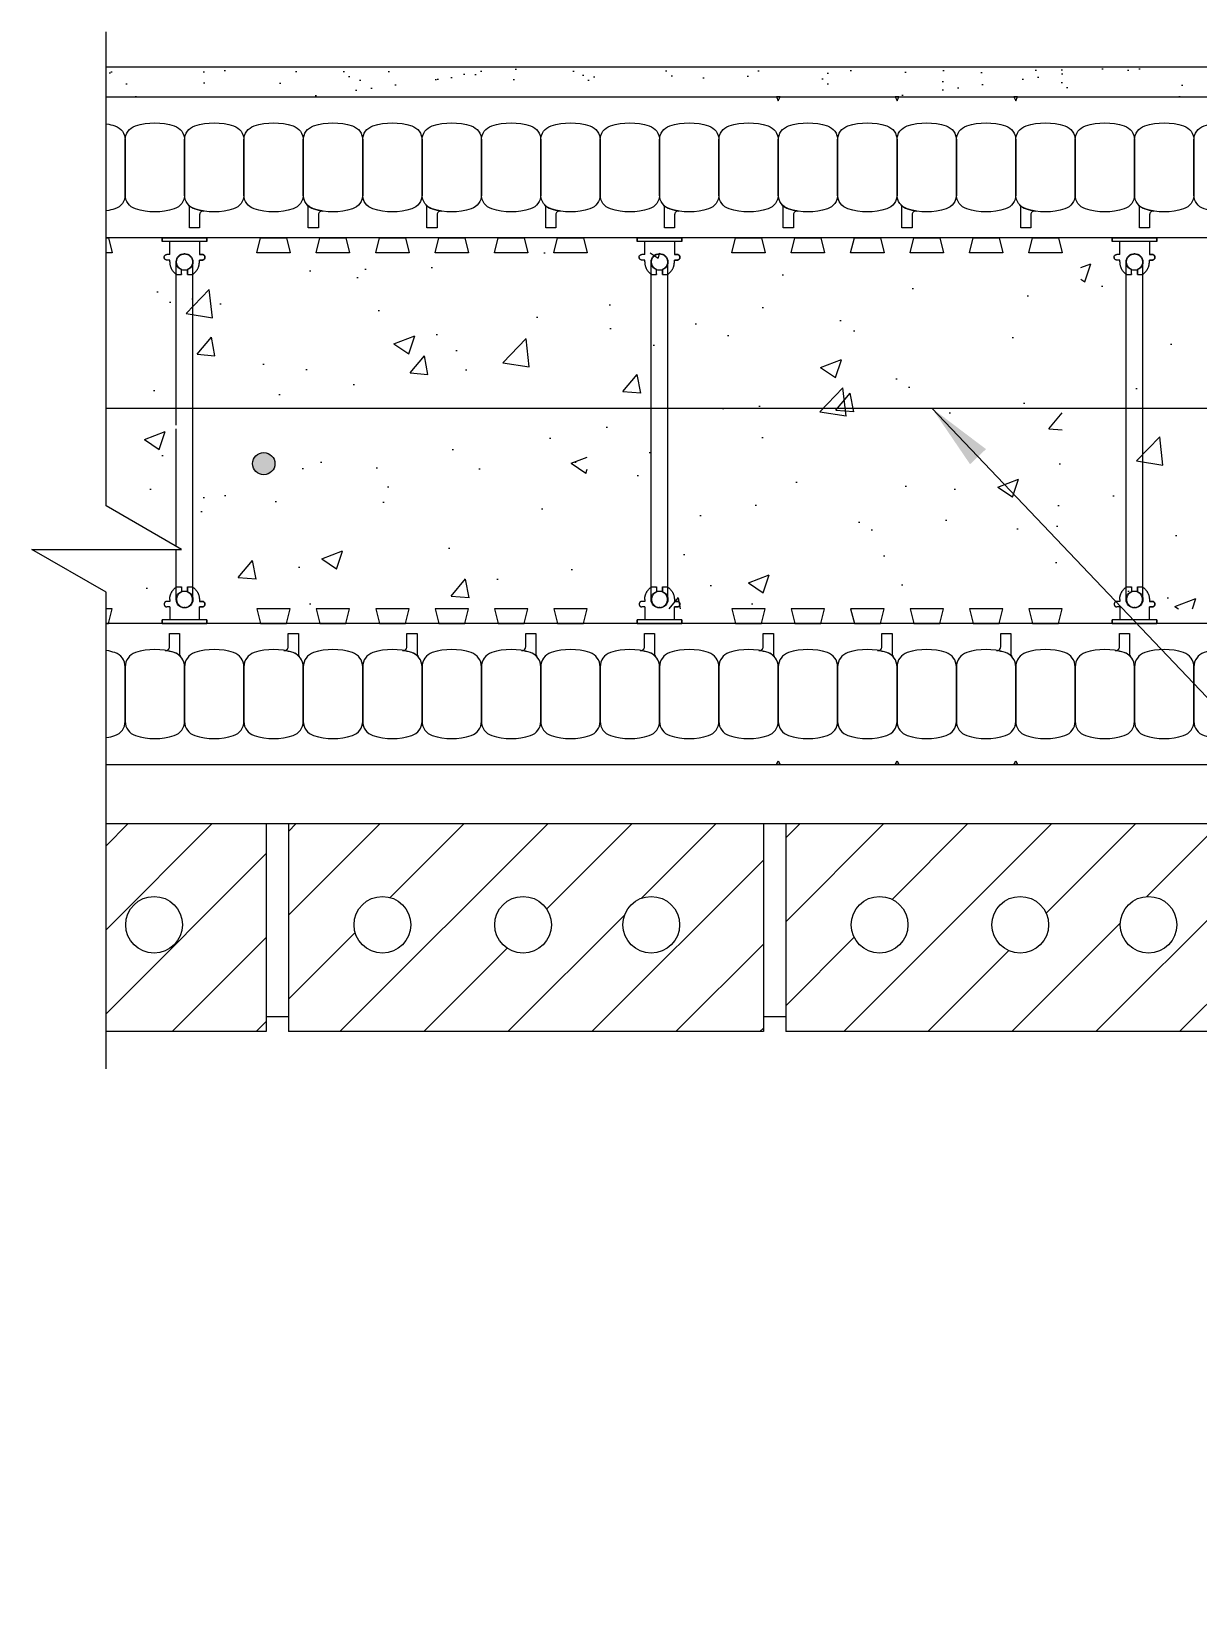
# Model space of a CAD drawing. Header units: inches. Extents: x 437.3 to 491.5, y 567.9 to 605.2.
# Drawn here: x 437.31 to 456.95, y 570.84 to 597.57 of the extents above; entities that cross this region are included whole.
import ezdxf

# ---------------------------------------------------------------- set-up
doc = ezdxf.new("R2010")
doc.units = ezdxf.units.IN
doc.header["$LTSCALE"] = 0.5
doc.header["$MEASUREMENT"] = 0
for name, color, linetype in [('HATCH', 12, 'Continuous'), ('LINE18', 9, 'Continuous'), ('line25', 2, 'Continuous'), ('LINE50', 5, 'Continuous'), ('LINE65', 3, 'Continuous'), ('LINE9', 9, 'Continuous'), ('TEXT', 4, 'Continuous')]:
    doc.layers.add(name, color=color, linetype=linetype)
doc.styles.add('DIM', font='romans.shx', dxfattribs={"width": 0.7})
doc.dimstyles.new('ext_12', dxfattribs={"dimscale": 12, "dimtxt": 0.09375, "dimasz": 0.09375, "dimexe": 0.09375, "dimexo": 0.0625, "dimgap": 0.0625, "dimtad": 1, "dimdec": 1, "dimzin": 3, "dimdsep": 46, "dimlunit": 4, "dimtxsty": 'DIM', "dimcen": 0.09, "dimdle": 0.09375, "dimclrt": 4, "dimadec": 0, "dimazin": 0, "dimtfac": 1, "dimtdec": 1, "dimtmove": 2, "dimatfit": 3, "dimfxl": 0, "dimfrac": 2, "dimtolj": 1, "dimtzin": 0, "dimarcsym": 0})

# ---------------------------------------------------------------- blocks, each defined once
blk = doc.blocks.new('WEB_6_CENTRE_TOP')
for p, q in [((5.688, 0.141), (0, 0.141)), ((5.688, -0.141), (0, -0.141))]:
    blk.add_line(p, q)
for centre in [(0, 0), (5.688, 0)]:
    blk.add_circle(centre, 0.141)
blk = doc.blocks.new('Connector')
blk.add_point((0.271, 0))
at = {"layer": 'LINE9'}
for p, q in [((0, 0.375), (0, -0.375)), ((0.062, -0.375), (0.062, 0.375)), ((0.281, 0.25), (0.062, 0.25))]:
    blk.add_line(p, q, dxfattribs=at)
for points, weights in [([(0.007, 0.375), (0.004, 0.375), (0, 0.375)], [1, 0.972587069138, 0.950305488115]), ([(0.327, 0.343), (0.308, 0.343), (0.281, 0.317), (0.281, 0.297)], [1, 0.85355339, 0.85355339, 1]), ([(0.328, 0.343), (0.327, 0.343), (0.327, 0.343)], [1, 0.70710678, 1]), ([(0.375, 0.297), (0.375, 0.317), (0.348, 0.343), (0.329, 0.343)], [1, 0.85355339, 0.85355339, 1]), ([(0.406, 0.25), (0.546, 0.25), (0.619, 0.131)], [0.958404415409, 0.794674173519, 0.864651571113]), ([(0.619, 0.052), (0.612, 0.049), (0.604, 0.049)], [0.83615024178, 0.892081430621, 1]), ([(0.619, -0.131), (0.546, -0.25), (0.406, -0.25)], [0.864651574428, 0.794674169686, 0.958404415195]), ([(0.604, -0.049), (0.612, -0.049), (0.619, -0.052)], [1, 0.89208144177, 0.836150253337]), ([(0, -0.375), (0.004, -0.375), (0.007, -0.375)], [0.950305488115, 0.972587069138, 1]), ([(0.281, -0.297), (0.281, -0.317), (0.308, -0.343), (0.327, -0.343)], [1, 0.85355339, 0.85355339, 1]), ([(0.327, -0.343), (0.281, -0.343), (0.281, -0.297)], [1, 0.70710678, 1]), ([(0.329, -0.343), (0.348, -0.343), (0.375, -0.317), (0.375, -0.297)], [1, 0.85355339, 0.85355339, 1]), ([(0.375, -0.297), (0.375, -0.343), (0.329, -0.343)], [1, 0.70710678, 1])]:
    blk.add_rational_spline(points, weights, degree=2, dxfattribs=at)
for points, degree in [([(0, 0.375), (0.002, 0.375), (0.005, 0.375), (0.007, 0.375)], 3), ([(0.007, 0.375), (0.021, 0.375), (0.051, 0.375), (0.062, 0.375), (0.062, 0.375)], 3), ([(0.281, 0.25), (0.281, 0.297)], 1), ([(0.327, 0.343), (0.327, 0.343), (0.328, 0.343), (0.328, 0.343)], 3), ([(0.328, 0.343), (0.329, 0.343), (0.329, 0.343), (0.329, 0.343)], 3), ([(0.375, 0.25), (0.375, 0.297)], 1), ([(0.406, 0.25), (0.375, 0.25)], 1), ([(0.406, 0.25), (0.406, 0.25)], 1), ([(0.406, 0.25), (0.406, 0.25)], 1), ([(0.406, 0.25), (0.406, 0.25)], 1), ([(0.406, 0.25), (0.406, 0.25)], 1), ([(0.406, 0.25), (0.406, 0.25)], 1), ([(0.406, 0.25), (0.406, 0.25)], 1), ([(0.406, 0.25), (0.406, 0.25)], 1), ([(0.406, 0.25), (0.406, 0.25)], 1), ([(0.406, 0.25), (0.406, 0.25)], 1), ([(0.406, 0.25), (0.406, 0.25)], 1), ([(0.406, 0.25), (0.406, 0.25)], 1), ([(0.406, 0.25), (0.406, 0.25)], 1), ([(0.406, 0.25), (0.406, 0.25)], 1), ([(0.406, 0.25), (0.406, 0.25)], 1), ([(0.406, 0.25), (0.406, 0.25)], 1), ([(0.406, 0.25), (0.406, 0.25)], 1), ([(0.406, 0.25), (0.406, 0.25)], 1), ([(0.406, 0.25), (0.406, 0.25)], 1), ([(0.406, 0.25), (0.406, 0.25)], 1), ([(0.406, 0.25), (0.406, 0.25)], 1), ([(0.406, 0.25), (0.406, 0.25)], 1), ([(0.406, 0.25), (0.406, 0.25)], 1), ([(0.406, 0.25), (0.406, 0.25)], 1), ([(0.406, 0.25), (0.406, 0.25)], 1), ([(0.604, 0.049), (0.532, 0.049)], 1), ([(0.532, 0.049), (0.532, 0.049)], 1), ([(0.532, 0.049), (0.532, 0.049)], 1), ([(0.532, 0.049), (0.532, 0.049)], 1), ([(0.532, 0.049), (0.532, 0.049)], 1), ([(0.532, 0.049), (0.532, 0.049)], 1), ([(0.532, 0.049), (0.532, 0.049)], 1), ([(0.532, 0.049), (0.532, 0.049)], 1), ([(0.532, 0.049), (0.532, 0.049)], 1), ([(0.532, 0.049), (0.532, 0.049)], 1), ([(0.532, 0.049), (0.532, 0.049)], 1), ([(0.604, 0.049), (0.609, 0.049), (0.614, 0.05), (0.619, 0.052)], 3), ([(0.604, 0.049), (0.604, 0.049)], 1), ([(0.604, 0.049), (0.604, 0.049)], 1), ([(0.604, 0.049), (0.604, 0.049)], 1), ([(0.604, 0.049), (0.604, 0.049)], 1), ([(0.619, 0.131), (0.619, 0.052)], 1), ([(0.619, 0.131), (0.619, 0.131)], 1), ([(0.619, 0.131), (0.619, 0.131)], 1), ([(0.619, 0.131), (0.619, 0.131)], 1), ([(0.619, 0.131), (0.619, 0.131)], 1), ([(0.062, -0.25), (0.281, -0.25)], 1), ([(0.281, -0.297), (0.281, -0.25)], 1), ([(0.281, -0.25), (0.281, -0.297)], 1), ([(0.375, -0.25), (0.375, -0.297)], 1), ([(0.375, -0.297), (0.375, -0.25)], 1), ([(0.406, -0.25), (0.375, -0.25)], 1), ([(0.406, -0.25), (0.406, -0.25)], 1), ([(0.406, -0.25), (0.406, -0.25)], 1), ([(0.406, -0.25), (0.406, -0.25)], 1), ([(0.406, -0.25), (0.406, -0.25)], 1), ([(0.406, -0.25), (0.406, -0.25)], 1), ([(0.406, -0.25), (0.406, -0.25)], 1), ([(0.406, -0.25), (0.406, -0.25)], 1), ([(0.406, -0.25), (0.406, -0.25)], 1), ([(0.406, -0.25), (0.406, -0.25)], 1), ([(0.406, -0.25), (0.406, -0.25)], 1), ([(0.406, -0.25), (0.406, -0.25)], 1), ([(0.532, -0.049), (0.604, -0.049)], 1), ([(0.604, -0.049), (0.58, -0.049), (0.556, -0.049), (0.532, -0.049)], 3), ([(0.532, -0.049), (0.532, -0.049)], 1), ([(0.532, -0.049), (0.532, -0.049)], 1), ([(0.532, -0.049), (0.532, -0.049)], 1), ([(0.532, -0.049), (0.532, -0.049)], 1), ([(0.619, -0.052), (0.614, -0.05), (0.609, -0.049), (0.604, -0.049)], 3), ([(0.604, -0.049), (0.604, -0.049)], 1), ([(0.604, -0.049), (0.604, -0.049)], 1), ([(0.604, -0.049), (0.604, -0.049)], 1), ([(0.604, -0.049), (0.604, -0.049)], 1), ([(0.604, -0.049), (0.604, -0.049)], 1), ([(0.604, -0.049), (0.604, -0.049)], 1), ([(0.604, -0.049), (0.604, -0.049)], 1), ([(0.604, -0.049), (0.604, -0.049)], 1), ([(0.619, -0.052), (0.619, -0.131)], 1), ([(0.619, -0.131), (0.619, -0.131)], 1), ([(0.619, -0.131), (0.619, -0.131)], 1), ([(0.619, -0.131), (0.619, -0.131)], 1), ([(0.619, -0.131), (0.619, -0.131)], 1), ([(0.007, -0.375), (0.005, -0.375), (0.002, -0.375), (0, -0.375)], 3), ([(0.062, -0.375), (0.062, -0.375), (0.051, -0.375), (0.021, -0.375), (0.007, -0.375)], 3), ([(0.328, -0.343), (0.328, -0.343), (0.327, -0.343), (0.327, -0.343)], 3), ([(0.329, -0.343), (0.329, -0.343), (0.329, -0.343), (0.328, -0.343)], 3)]:
    blk.add_open_spline(points, degree=degree, dxfattribs=at)
for points, weights, knots in [([(0.062, 0.375), (0.062, 0.375), (0.046, 0.375), (0.03, 0.375), (0.007, 0.375)], [0.868718858569, 0.861102746415, 1, 0.861102734288, 0.868718859898], [0, 0, 0, 0.5, 0.5, 1, 1, 1]), ([(0.532, 0.049), (0.472, 0.203), (0.333, 0.113), (0.157, 0), (0.333, -0.113), (0.472, -0.203), (0.532, -0.049)], [0.899508922286, 0.599718215298, 1, 0.54226024, 1, 0.599718224335, 0.899508908749], [0, 0, 0, 0.318112, 0.318112, 0.681888, 0.681888, 1, 1, 1]), ([(0.007, -0.375), (0.03, -0.375), (0.046, -0.375), (0.062, -0.375), (0.062, -0.375)], [0.868718859319, 0.861102739573, 1, 0.861102742958, 0.868718858948], [0, 0, 0, 0.5, 0.5, 1, 1, 1])]:
    blk.add_rational_spline(points, weights, degree=2, knots=knots, dxfattribs=at)

msp = doc.modelspace()

# ---------------------------------------------------------------- hatches: boundary and pattern name
at = {"layer": 'HATCH'}
h = msp.add_hatch(dxfattribs=at)
h.set_pattern_fill('AR-SAND', color=256, scale=0.5, style=0)
h.set_pattern_definition([(37.5, (-2438.197, 137.0355), (-0.03149668, 0.96341188), [0, -0.76, 0, -0.85, 0, -0.8125]), (7.5, (-2438.197, 137.0355), (0.88488835, 1.41107303), [0, -0.41, 0, -0.685, 0, -0.2625]), (327.5, (-2438.812, 137.0355), (1.55707093, 0.00282953), [0, -0.25, 0, -0.9, 0, -1.175]), (317.5, (-2438.812, 137.0355), (1.5030633, 0.4388378), [0, -0.125, 0, -0.59, 0, -0.675])])
h.paths.add_polyline_path([(455.281, 596.972), (449.596, 596.972), (449.596, 596.472), (455.281, 596.472)])
h.paths.add_polyline_path([(465.993, 596.972), (455.281, 596.972), (455.281, 596.472), (465.993, 596.472)])
h.paths.add_polyline_path([(438.558, 596.972), (438.558, 596.472), (449.596, 596.472), (449.596, 596.972)])
h = msp.add_hatch(dxfattribs=at)
h.set_pattern_fill('AR-CONC', color=256, scale=0.5, style=0)
h.set_pattern_definition([(50, (-2436.3095, 137.0355), (3.586301, -0.3137607), [0.375, -4.125]), (355, (-2436.3095, 137.0355), (-0.6937567, 3.7609607), [0.3, -3.3]), (100.4514, (-2436.0107, 137.0093), (2.892547, 3.4471977), [0.318701, -3.5057106]), (46.1842, (-2436.3095, 138.0355), (5.336205, -0.827595), [0.5625, -6.1875]), (96.6356, (-2435.865, 137.9665), (4.6733135, 4.870589), [0.478051, -5.258565]), (351.1842, (-2436.3095, 138.0355), (4.67331, 4.870593), [0.45, -4.95]), (21, (-2435.8095, 137.7855), (2.9845353, -2.0130945), [0.375, -4.125]), (326, (-2435.8095, 137.7855), (1.2165767, 3.62575), [0.3, -3.3]), (71.4514, (-2435.5608, 137.6177), (4.201113, 1.6126525), [0.318701, -3.5057106]), (37.5, (-2436.3095, 137.0355), (0.0607993, 1.66446927), [0, -3.26, 0, -3.35, 0, -3.3125]), (7.5, (-2436.3095, 137.0355), (1.3153477, 1.9720586), [0, -1.91, 0, -3.185, 0, -1.2625]), (327.5, (-2437.4245, 137.0355), (2.6691122, -0.11277436), [0, -1.25, 0, -3.9, 0, -5.175]), (317.5, (-2437.9245, 137.0355), (2.9159308, 0.500525), [0, -1.625, 0, -2.59, 0, -3.675])])
h.paths.add_polyline_path([(446.976, 591.224), (446.976, 587.847), (454.663, 587.847), (454.663, 591.224)])
h.paths.add_polyline_path([(446.663, 591.224), (438.976, 591.224), (438.976, 587.847), (446.663, 587.847)])
edge = h.paths.add_edge_path(flags=16)
edge.add_arc((441.214, 590.292), 0.188, 0, 360)
h.paths.add_polyline_path([(438.976, 593.847), (438.976, 591.224), (446.663, 591.224), (446.663, 593.847)])
h.paths.add_polyline_path([(446.976, 593.847), (446.976, 591.224), (454.663, 591.224), (454.663, 593.847)])
h.paths.add_polyline_path([(462.663, 591.224), (462.663, 593.847), (454.976, 593.847), (454.976, 591.224)])
h.paths.add_polyline_path([(462.663, 587.847), (462.663, 591.224), (454.976, 591.224), (454.976, 587.847)])
edge = h.paths.add_edge_path(flags=16)
edge.add_arc((457.214, 590.292), 0.188, 0, 360)
h.paths.add_polyline_path([(467.88, 593.847), (462.976, 593.847), (462.976, 587.847), (467.88, 587.847)])
edge = h.paths.add_edge_path(flags=16)
edge.add_arc((464.289, 592.376), 0.188, 0, 360)
edge = h.paths.add_edge_path(flags=16)
edge.add_arc((464.289, 589.614), 0.188, 0, 360)
h.paths.add_polyline_path([(438.567, 591.615), (438.663, 591.559), (438.663, 593.847), (438.567, 593.847)])
h.paths.add_polyline_path([(437.315, 590.881), (438.567, 590.159), (438.567, 587.847), (438.663, 587.847), (438.663, 590.881)])
h = msp.add_hatch(dxfattribs=at)
h.set_pattern_fill('ANSI31', color=256, scale=8, style=0)
h.set_pattern_definition([(45, (-13.8634, -82.1147), (-0.7071068, 0.7071068), [])])
h.paths.add_polyline_path([(441.255, 584.222), (438.558, 584.222), (438.558, 580.722), (441.255, 580.722)])
h.paths.add_polyline_path([(438.889, 582.523, -1), (439.842, 582.523, -1)], flags=16)
h.paths.add_polyline_path([(449.63, 584.222), (441.63, 584.222), (441.63, 580.722), (449.63, 580.722)])
h.paths.add_polyline_path([(445.104, 582.523, -1), (446.057, 582.523, -1)], flags=16)
h.paths.add_polyline_path([(442.735, 582.523, -1), (443.688, 582.523, -1)], flags=16)
h.paths.add_polyline_path([(447.264, 582.523, -1), (448.217, 582.523, -1)], flags=16)
h.paths.add_polyline_path([(458.005, 584.222), (450.005, 584.222), (450.005, 580.722), (458.005, 580.722)])
h.paths.add_polyline_path([(453.479, 582.523, -1), (454.432, 582.523, -1)], flags=16)
h.paths.add_polyline_path([(455.639, 582.523, -1), (456.592, 582.523, -1)], flags=16)
h.paths.add_polyline_path([(451.11, 582.523, -1), (452.063, 582.523, -1)], flags=16)
h.paths.add_polyline_path([(466.38, 584.222), (458.38, 584.222), (458.38, 580.722), (466.38, 580.722)])
h.paths.add_polyline_path([(461.854, 582.523, -1), (462.807, 582.523, -1)], flags=16)
h.paths.add_polyline_path([(459.485, 582.523, -1), (460.438, 582.523, -1)], flags=16)
h.paths.add_polyline_path([(464.014, 582.523, -1), (464.967, 582.523, -1)], flags=16)
at = {"layer": 'LINE65'}
msp.add_hatch(color=256, dxfattribs=at).paths.add_polyline_path([(441.402, 590.292, 1), (441.027, 590.292, 1)])

# ---------------------------------------------------------------- linework, layer by layer
at = {"layer": 'LINE18'}
msp.add_lwpolyline([(438.558, 580.097), (438.558, 588.124), (437.306, 588.847), (439.828, 588.847), (438.558, 589.58), (438.558, 597.57)], dxfattribs=at)
at = {"layer": 'line25'}
for p, q in [((467.88, 594.097), (438.567, 594.097)), ((467.88, 587.597), (438.567, 587.597)), ((441.255, 584.222), (441.255, 580.722)), ((441.63, 584.222), (441.63, 580.722)), ((441.63, 584.222), (441.63, 580.722)), ((449.63, 584.222), (449.63, 580.722)), ((450.005, 584.222), (450.005, 580.722)), ((450.005, 584.222), (450.005, 580.722)), ((441.63, 580.972), (441.255, 580.972)), ((450.005, 580.972), (449.63, 580.972)), ((441.255, 580.722), (438.558, 580.722)), ((449.63, 580.722), (441.63, 580.722)), ((458.005, 580.722), (450.005, 580.722))]:
    msp.add_line(p, q, dxfattribs=at)
for points in [[(438.567, 594.097), (438.599, 594.097), (438.661, 593.847), (438.567, 593.847)], [(438.567, 587.597), (438.599, 587.597), (438.661, 587.847), (438.567, 587.847)]]:
    msp.add_lwpolyline(points, dxfattribs=at)
for points in [[(441.599, 594.097), (441.661, 593.847), (441.099, 593.847), (441.161, 594.097)], [(442.599, 594.097), (442.661, 593.847), (442.099, 593.847), (442.161, 594.097)], [(443.599, 594.097), (443.661, 593.847), (443.099, 593.847), (443.161, 594.097)], [(444.599, 594.097), (444.661, 593.847), (444.099, 593.847), (444.161, 594.097)], [(445.599, 594.097), (445.661, 593.847), (445.099, 593.847), (445.161, 594.097)], [(446.599, 594.097), (446.661, 593.847), (446.099, 593.847), (446.161, 594.097)], [(449.599, 594.097), (449.661, 593.847), (449.099, 593.847), (449.161, 594.097)], [(450.599, 594.097), (450.661, 593.847), (450.099, 593.847), (450.161, 594.097)], [(451.599, 594.097), (451.661, 593.847), (451.099, 593.847), (451.161, 594.097)], [(452.599, 594.097), (452.661, 593.847), (452.099, 593.847), (452.161, 594.097)], [(453.599, 594.097), (453.661, 593.847), (453.099, 593.847), (453.161, 594.097)], [(454.599, 594.097), (454.661, 593.847), (454.099, 593.847), (454.161, 594.097)], [(441.599, 587.597), (441.661, 587.847), (441.099, 587.847), (441.161, 587.597)], [(442.599, 587.597), (442.661, 587.847), (442.099, 587.847), (442.161, 587.597)], [(443.599, 587.597), (443.661, 587.847), (443.099, 587.847), (443.161, 587.597)], [(444.599, 587.597), (444.661, 587.847), (444.099, 587.847), (444.161, 587.597)], [(445.599, 587.597), (445.661, 587.847), (445.099, 587.847), (445.161, 587.597)], [(446.599, 587.597), (446.661, 587.847), (446.099, 587.847), (446.161, 587.597)], [(449.599, 587.597), (449.661, 587.847), (449.099, 587.847), (449.161, 587.597)], [(450.599, 587.597), (450.661, 587.847), (450.099, 587.847), (450.161, 587.597)], [(451.599, 587.597), (451.661, 587.847), (451.099, 587.847), (451.161, 587.597)], [(452.599, 587.597), (452.661, 587.847), (452.099, 587.847), (452.161, 587.597)], [(453.599, 587.597), (453.661, 587.847), (453.099, 587.847), (453.161, 587.597)], [(454.599, 587.597), (454.661, 587.847), (454.099, 587.847), (454.161, 587.597)]]:
    msp.add_lwpolyline(points, close=True, dxfattribs=at)
at = {"layer": 'line25', "flags": 128}
msp.add_lwpolyline([(466.38, 584.222), (438.558, 584.222)], dxfattribs=at)
at = {"layer": 'line25'}
for centre in [(439.366, 582.523), (443.212, 582.523), (445.581, 582.523), (447.741, 582.523), (451.587, 582.523), (453.956, 582.523), (456.116, 582.523)]:
    msp.add_circle(centre, 0.477, dxfattribs=at)
at = {"layer": 'LINE50'}
for p, q in [((438.567, 596.472), (467.88, 596.472)), ((438.567, 585.222), (467.88, 585.222))]:
    msp.add_line(p, q, dxfattribs=at)
at = {"layer": 'LINE65', "flags": 128}
msp.add_lwpolyline([(438.558, 591.225), (466.38, 591.225)], dxfattribs=at)
at = {"layer": 'LINE65'}
msp.add_circle((441.214, 590.292), 0.188, dxfattribs=at)
at = {"layer": 'LINE9'}
for p, q in [((439.739, 591.112), (439.739, 593.691)), ((440.021, 591.112), (440.021, 593.691)), ((447.739, 591.112), (447.739, 593.691)), ((448.021, 591.112), (448.021, 593.691)), ((439.739, 590.938), (439.739, 591.112)), ((440.021, 588.003), (440.021, 591.112)), ((447.739, 588.003), (447.739, 591.112)), ((448.021, 588.003), (448.021, 591.112)), ((439.739, 588.898), (439.739, 590.881)), ((439.739, 588.003), (439.739, 588.847))]:
    msp.add_line(p, q, dxfattribs=at)
at = {"layer": 'LINE9', "flags": 128}
msp.add_lwpolyline([(467.88, 596.472), (468.255, 596.472), (468.255, 596.972), (438.558, 596.972)], dxfattribs=at)
at = {"layer": 'LINE9'}
for points in [[(449.849, 596.472), (449.88, 596.407), (449.911, 596.472)], [(451.849, 596.472), (451.88, 596.407), (451.911, 596.472)], [(453.849, 596.472), (453.88, 596.407), (453.911, 596.472)], [(449.849, 585.222), (449.88, 585.286), (449.911, 585.222)], [(451.849, 585.222), (451.88, 585.286), (451.911, 585.222)], [(453.849, 585.222), (453.88, 585.286), (453.911, 585.222)]]:
    msp.add_lwpolyline(points, close=True, dxfattribs=at)
for points in [[(438.567, 596.018, -0.03389), (438.707, 595.983, -0.325305), (438.88, 595.745), (438.88, 594.824, -0.325305), (438.707, 594.586, -0.03389), (438.567, 594.551)], [(438.567, 585.676, 0.03389), (438.707, 585.711, 0.325305), (438.88, 585.949), (438.88, 586.87, 0.325305), (438.707, 587.108, 0.03389), (438.567, 587.143, 0.03389)]]:
    msp.add_lwpolyline(points, format="xyb", dxfattribs=at)
for points in [[(439.707, 594.586, -0.157671), (439.053, 594.586, -0.325305), (438.88, 594.824), (438.88, 595.745, -0.325305), (439.053, 595.983, -0.157671), (439.707, 595.983, -0.325305), (439.88, 595.745), (439.88, 594.824, -0.325305)], [(440.707, 594.586, -0.157671), (440.053, 594.586, -0.325305), (439.88, 594.824), (439.88, 595.745, -0.325305), (440.053, 595.983, -0.157671), (440.707, 595.983, -0.325305), (440.88, 595.745), (440.88, 594.824, -0.325305)], [(441.707, 594.586, -0.157671), (441.053, 594.586, -0.325305), (440.88, 594.824), (440.88, 595.745, -0.325305), (441.053, 595.983, -0.157671), (441.707, 595.983, -0.325305), (441.88, 595.745), (441.88, 594.824, -0.325305)], [(442.707, 594.586, -0.157671), (442.053, 594.586, -0.325305), (441.88, 594.824), (441.88, 595.745, -0.325305), (442.053, 595.983, -0.157671), (442.707, 595.983, -0.325305), (442.88, 595.745), (442.88, 594.824, -0.325305)], [(443.707, 594.586, -0.157671), (443.053, 594.586, -0.325305), (442.88, 594.824), (442.88, 595.745, -0.325305), (443.053, 595.983, -0.157671), (443.707, 595.983, -0.325305), (443.88, 595.745), (443.88, 594.824, -0.325305)], [(444.707, 594.586, -0.157671), (444.053, 594.586, -0.325305), (443.88, 594.824), (443.88, 595.745, -0.325305), (444.053, 595.983, -0.157671), (444.707, 595.983, -0.325305), (444.88, 595.745), (444.88, 594.824, -0.325305)], [(445.707, 594.586, -0.157671), (445.053, 594.586, -0.325305), (444.88, 594.824), (444.88, 595.745, -0.325305), (445.053, 595.983, -0.157671), (445.707, 595.983, -0.325305), (445.88, 595.745), (445.88, 594.824, -0.325305)], [(446.707, 594.586, -0.157671), (446.053, 594.586, -0.325305), (445.88, 594.824), (445.88, 595.745, -0.325305), (446.053, 595.983, -0.157671), (446.707, 595.983, -0.325305), (446.88, 595.745), (446.88, 594.824, -0.325305)], [(447.707, 594.586, -0.157671), (447.053, 594.586, -0.325305), (446.88, 594.824), (446.88, 595.745, -0.325305), (447.053, 595.983, -0.157671), (447.707, 595.983, -0.325305), (447.88, 595.745), (447.88, 594.824, -0.325305)], [(448.707, 594.586, -0.157671), (448.053, 594.586, -0.325305), (447.88, 594.824), (447.88, 595.745, -0.325305), (448.053, 595.983, -0.157671), (448.707, 595.983, -0.325305), (448.88, 595.745), (448.88, 594.824, -0.325305)], [(449.707, 594.586, -0.157671), (449.053, 594.586, -0.325305), (448.88, 594.824), (448.88, 595.745, -0.325305), (449.053, 595.983, -0.157671), (449.707, 595.983, -0.325305), (449.88, 595.745), (449.88, 594.824, -0.325305)], [(450.707, 594.586, -0.157671), (450.053, 594.586, -0.325305), (449.88, 594.824), (449.88, 595.745, -0.325305), (450.053, 595.983, -0.157671), (450.707, 595.983, -0.325305), (450.88, 595.745), (450.88, 594.824, -0.325305)], [(451.707, 594.586, -0.157671), (451.053, 594.586, -0.325305), (450.88, 594.824), (450.88, 595.745, -0.325305), (451.053, 595.983, -0.157671), (451.707, 595.983, -0.325305), (451.88, 595.745), (451.88, 594.824, -0.325305)], [(452.707, 594.586, -0.157671), (452.053, 594.586, -0.325305), (451.88, 594.824), (451.88, 595.745, -0.325305), (452.053, 595.983, -0.157671), (452.707, 595.983, -0.325305), (452.88, 595.745), (452.88, 594.824, -0.325305)], [(453.707, 594.586, -0.157671), (453.053, 594.586, -0.325305), (452.88, 594.824), (452.88, 595.745, -0.325305), (453.053, 595.983, -0.157671), (453.707, 595.983, -0.325305), (453.88, 595.745), (453.88, 594.824, -0.325305)], [(454.707, 594.586, -0.157671), (454.053, 594.586, -0.325305), (453.88, 594.824), (453.88, 595.745, -0.325305), (454.053, 595.983, -0.157671), (454.707, 595.983, -0.325305), (454.88, 595.745), (454.88, 594.824, -0.325305)], [(455.707, 594.586, -0.157671), (455.053, 594.586, -0.325305), (454.88, 594.824), (454.88, 595.745, -0.325305), (455.053, 595.983, -0.157671), (455.707, 595.983, -0.325305), (455.88, 595.745), (455.88, 594.824, -0.325305)], [(456.707, 594.586, -0.157671), (456.053, 594.586, -0.325305), (455.88, 594.824), (455.88, 595.745, -0.325305), (456.053, 595.983, -0.157671), (456.707, 595.983, -0.325305), (456.88, 595.745), (456.88, 594.824, -0.325305)], [(457.707, 594.586, -0.157671), (457.053, 594.586, -0.325305), (456.88, 594.824), (456.88, 595.745, -0.325305), (457.053, 595.983, -0.157671), (457.707, 595.983, -0.325305), (457.88, 595.745), (457.88, 594.824, -0.325305)], [(440.053, 594.586, 0.037267), (440.207, 594.549, 0.463036), (440.134, 594.487), (440.134, 594.265), (439.963, 594.265), (439.963, 594.611, 0.189002), (439.947, 594.654, 0.128407)], [(442.053, 594.586, 0.037267), (442.207, 594.549, 0.463036), (442.134, 594.487), (442.134, 594.265), (441.963, 594.265), (441.963, 594.611, 0.189002), (441.947, 594.654, 0.128407)], [(444.053, 594.586, 0.037267), (444.207, 594.549, 0.463036), (444.134, 594.487), (444.134, 594.265), (443.963, 594.265), (443.963, 594.611, 0.189002), (443.947, 594.654, 0.128407)], [(446.053, 594.586, 0.037267), (446.207, 594.549, 0.463036), (446.134, 594.487), (446.134, 594.265), (445.963, 594.265), (445.963, 594.611, 0.189002), (445.947, 594.654, 0.128407)], [(448.053, 594.586, 0.037267), (448.207, 594.549, 0.463036), (448.134, 594.487), (448.134, 594.265), (447.963, 594.265), (447.963, 594.611, 0.189002), (447.947, 594.654, 0.128407)], [(450.053, 594.586, 0.037267), (450.207, 594.549, 0.463036), (450.134, 594.487), (450.134, 594.265), (449.963, 594.265), (449.963, 594.611, 0.189002), (449.947, 594.654, 0.128407)], [(452.053, 594.586, 0.037267), (452.207, 594.549, 0.463036), (452.134, 594.487), (452.134, 594.265), (451.963, 594.265), (451.963, 594.611, 0.189002), (451.947, 594.654, 0.128407)], [(454.053, 594.586, 0.037267), (454.207, 594.549, 0.463036), (454.134, 594.487), (454.134, 594.265), (453.963, 594.265), (453.963, 594.611, 0.189002), (453.947, 594.654, 0.128407)], [(456.053, 594.586, 0.037267), (456.207, 594.549, 0.463036), (456.134, 594.487), (456.134, 594.265), (455.963, 594.265), (455.963, 594.611, 0.189002), (455.947, 594.654, 0.128407)], [(439.707, 587.108, 0.037267), (439.553, 587.145, 0.463036), (439.626, 587.207), (439.626, 587.428), (439.797, 587.428), (439.797, 587.082, 0.189002), (439.813, 587.04, 0.128407)], [(441.707, 587.108, 0.037267), (441.553, 587.145, 0.463036), (441.626, 587.207), (441.626, 587.428), (441.797, 587.428), (441.797, 587.082, 0.189002), (441.813, 587.04, 0.128407)], [(443.707, 587.108, 0.037267), (443.553, 587.145, 0.463036), (443.626, 587.207), (443.626, 587.428), (443.797, 587.428), (443.797, 587.082, 0.189002), (443.813, 587.04, 0.128407)], [(445.707, 587.108, 0.037267), (445.553, 587.145, 0.463036), (445.626, 587.207), (445.626, 587.428), (445.797, 587.428), (445.797, 587.082, 0.189002), (445.813, 587.04, 0.128407)], [(447.707, 587.108, 0.037267), (447.553, 587.145, 0.463036), (447.626, 587.207), (447.626, 587.428), (447.797, 587.428), (447.797, 587.082, 0.189002), (447.813, 587.04, 0.128407)], [(449.707, 587.108, 0.037267), (449.553, 587.145, 0.463036), (449.626, 587.207), (449.626, 587.428), (449.797, 587.428), (449.797, 587.082, 0.189002), (449.813, 587.04, 0.128407)], [(451.707, 587.108, 0.037267), (451.553, 587.145, 0.463036), (451.626, 587.207), (451.626, 587.428), (451.797, 587.428), (451.797, 587.082, 0.189002), (451.813, 587.04, 0.128407)], [(453.707, 587.108, 0.037267), (453.553, 587.145, 0.463036), (453.626, 587.207), (453.626, 587.428), (453.797, 587.428), (453.797, 587.082, 0.189002), (453.813, 587.04, 0.128407)], [(455.707, 587.108, 0.037267), (455.553, 587.145, 0.463036), (455.626, 587.207), (455.626, 587.428), (455.797, 587.428), (455.797, 587.082, 0.189002), (455.813, 587.04, 0.128407)], [(439.707, 587.108, 0.157671), (439.053, 587.108, 0.325305), (438.88, 586.87), (438.88, 585.949, 0.325305), (439.053, 585.711, 0.157671), (439.707, 585.711, 0.325305), (439.88, 585.949), (439.88, 586.87, 0.325305)], [(440.707, 587.108, 0.157671), (440.053, 587.108, 0.325305), (439.88, 586.87), (439.88, 585.949, 0.325305), (440.053, 585.711, 0.157671), (440.707, 585.711, 0.325305), (440.88, 585.949), (440.88, 586.87, 0.325305)], [(441.707, 587.108, 0.157671), (441.053, 587.108, 0.325305), (440.88, 586.87), (440.88, 585.949, 0.325305), (441.053, 585.711, 0.157671), (441.707, 585.711, 0.325305), (441.88, 585.949), (441.88, 586.87, 0.325305)], [(442.707, 587.108, 0.157671), (442.053, 587.108, 0.325305), (441.88, 586.87), (441.88, 585.949, 0.325305), (442.053, 585.711, 0.157671), (442.707, 585.711, 0.325305), (442.88, 585.949), (442.88, 586.87, 0.325305)], [(443.707, 587.108, 0.157671), (443.053, 587.108, 0.325305), (442.88, 586.87), (442.88, 585.949, 0.325305), (443.053, 585.711, 0.157671), (443.707, 585.711, 0.325305), (443.88, 585.949), (443.88, 586.87, 0.325305)], [(444.707, 587.108, 0.157671), (444.053, 587.108, 0.325305), (443.88, 586.87), (443.88, 585.949, 0.325305), (444.053, 585.711, 0.157671), (444.707, 585.711, 0.325305), (444.88, 585.949), (444.88, 586.87, 0.325305)], [(445.707, 587.108, 0.157671), (445.053, 587.108, 0.325305), (444.88, 586.87), (444.88, 585.949, 0.325305), (445.053, 585.711, 0.157671), (445.707, 585.711, 0.325305), (445.88, 585.949), (445.88, 586.87, 0.325305)], [(446.707, 587.108, 0.157671), (446.053, 587.108, 0.325305), (445.88, 586.87), (445.88, 585.949, 0.325305), (446.053, 585.711, 0.157671), (446.707, 585.711, 0.325305), (446.88, 585.949), (446.88, 586.87, 0.325305)], [(447.707, 587.108, 0.157671), (447.053, 587.108, 0.325305), (446.88, 586.87), (446.88, 585.949, 0.325305), (447.053, 585.711, 0.157671), (447.707, 585.711, 0.325305), (447.88, 585.949), (447.88, 586.87, 0.325305)], [(448.707, 587.108, 0.157671), (448.053, 587.108, 0.325305), (447.88, 586.87), (447.88, 585.949, 0.325305), (448.053, 585.711, 0.157671), (448.707, 585.711, 0.325305), (448.88, 585.949), (448.88, 586.87, 0.325305)], [(449.707, 587.108, 0.157671), (449.053, 587.108, 0.325305), (448.88, 586.87), (448.88, 585.949, 0.325305), (449.053, 585.711, 0.157671), (449.707, 585.711, 0.325305), (449.88, 585.949), (449.88, 586.87, 0.325305)], [(450.707, 587.108, 0.157671), (450.053, 587.108, 0.325305), (449.88, 586.87), (449.88, 585.949, 0.325305), (450.053, 585.711, 0.157671), (450.707, 585.711, 0.325305), (450.88, 585.949), (450.88, 586.87, 0.325305)], [(451.707, 587.108, 0.157671), (451.053, 587.108, 0.325305), (450.88, 586.87), (450.88, 585.949, 0.325305), (451.053, 585.711, 0.157671), (451.707, 585.711, 0.325305), (451.88, 585.949), (451.88, 586.87, 0.325305)], [(452.707, 587.108, 0.157671), (452.053, 587.108, 0.325305), (451.88, 586.87), (451.88, 585.949, 0.325305), (452.053, 585.711, 0.157671), (452.707, 585.711, 0.325305), (452.88, 585.949), (452.88, 586.87, 0.325305)], [(453.707, 587.108, 0.157671), (453.053, 587.108, 0.325305), (452.88, 586.87), (452.88, 585.949, 0.325305), (453.053, 585.711, 0.157671), (453.707, 585.711, 0.325305), (453.88, 585.949), (453.88, 586.87, 0.325305)], [(454.707, 587.108, 0.157671), (454.053, 587.108, 0.325305), (453.88, 586.87), (453.88, 585.949, 0.325305), (454.053, 585.711, 0.157671), (454.707, 585.711, 0.325305), (454.88, 585.949), (454.88, 586.87, 0.325305)], [(455.707, 587.108, 0.157671), (455.053, 587.108, 0.325305), (454.88, 586.87), (454.88, 585.949, 0.325305), (455.053, 585.711, 0.157671), (455.707, 585.711, 0.325305), (455.88, 585.949), (455.88, 586.87, 0.325305)], [(456.707, 587.108, 0.157671), (456.053, 587.108, 0.325305), (455.88, 586.87), (455.88, 585.949, 0.325305), (456.053, 585.711, 0.157671), (456.707, 585.711, 0.325305), (456.88, 585.949), (456.88, 586.87, 0.325305)], [(457.707, 587.108, 0.157671), (457.053, 587.108, 0.325305), (456.88, 586.87), (456.88, 585.949, 0.325305), (457.053, 585.711, 0.157671), (457.707, 585.711, 0.325305), (457.88, 585.949), (457.88, 586.87, 0.325305)]]:
    msp.add_lwpolyline(points, format="xyb", close=True, dxfattribs=at)
for centre in [(439.88, 593.691), (447.88, 593.691), (439.88, 588.003), (447.88, 588.003)]:
    msp.add_circle(centre, 0.141, dxfattribs=at)

# ---------------------------------------------------------------- block references
at = {"xscale": -1, "rotation": 90}
for p in [(439.88, 594.097), (447.88, 594.097), (455.88, 594.097)]:
    msp.add_blockref('Connector', p, dxfattribs=at)
at = {"rotation": 90}
msp.add_blockref('Connector', (455.88, 587.597), dxfattribs=at)
at = {"layer": 'LINE9'}
for name, p, rotation in [('WEB_6_CENTRE_TOP', (455.88, 593.691), 270), ('Connector', (439.88, 587.597), 90), ('Connector', (447.88, 587.597), 90)]:
    msp.add_blockref(name, p, dxfattribs=dict(at, rotation=rotation))

# ---------------------------------------------------------------- leaders
at = {"layer": 'TEXT'}
msp.add_leader([(452.469, 591.225), (471.853, 570.837), (484.617, 570.837)], dimstyle='ext_12', dxfattribs=at)

doc.saveas('drawing.dxf')
